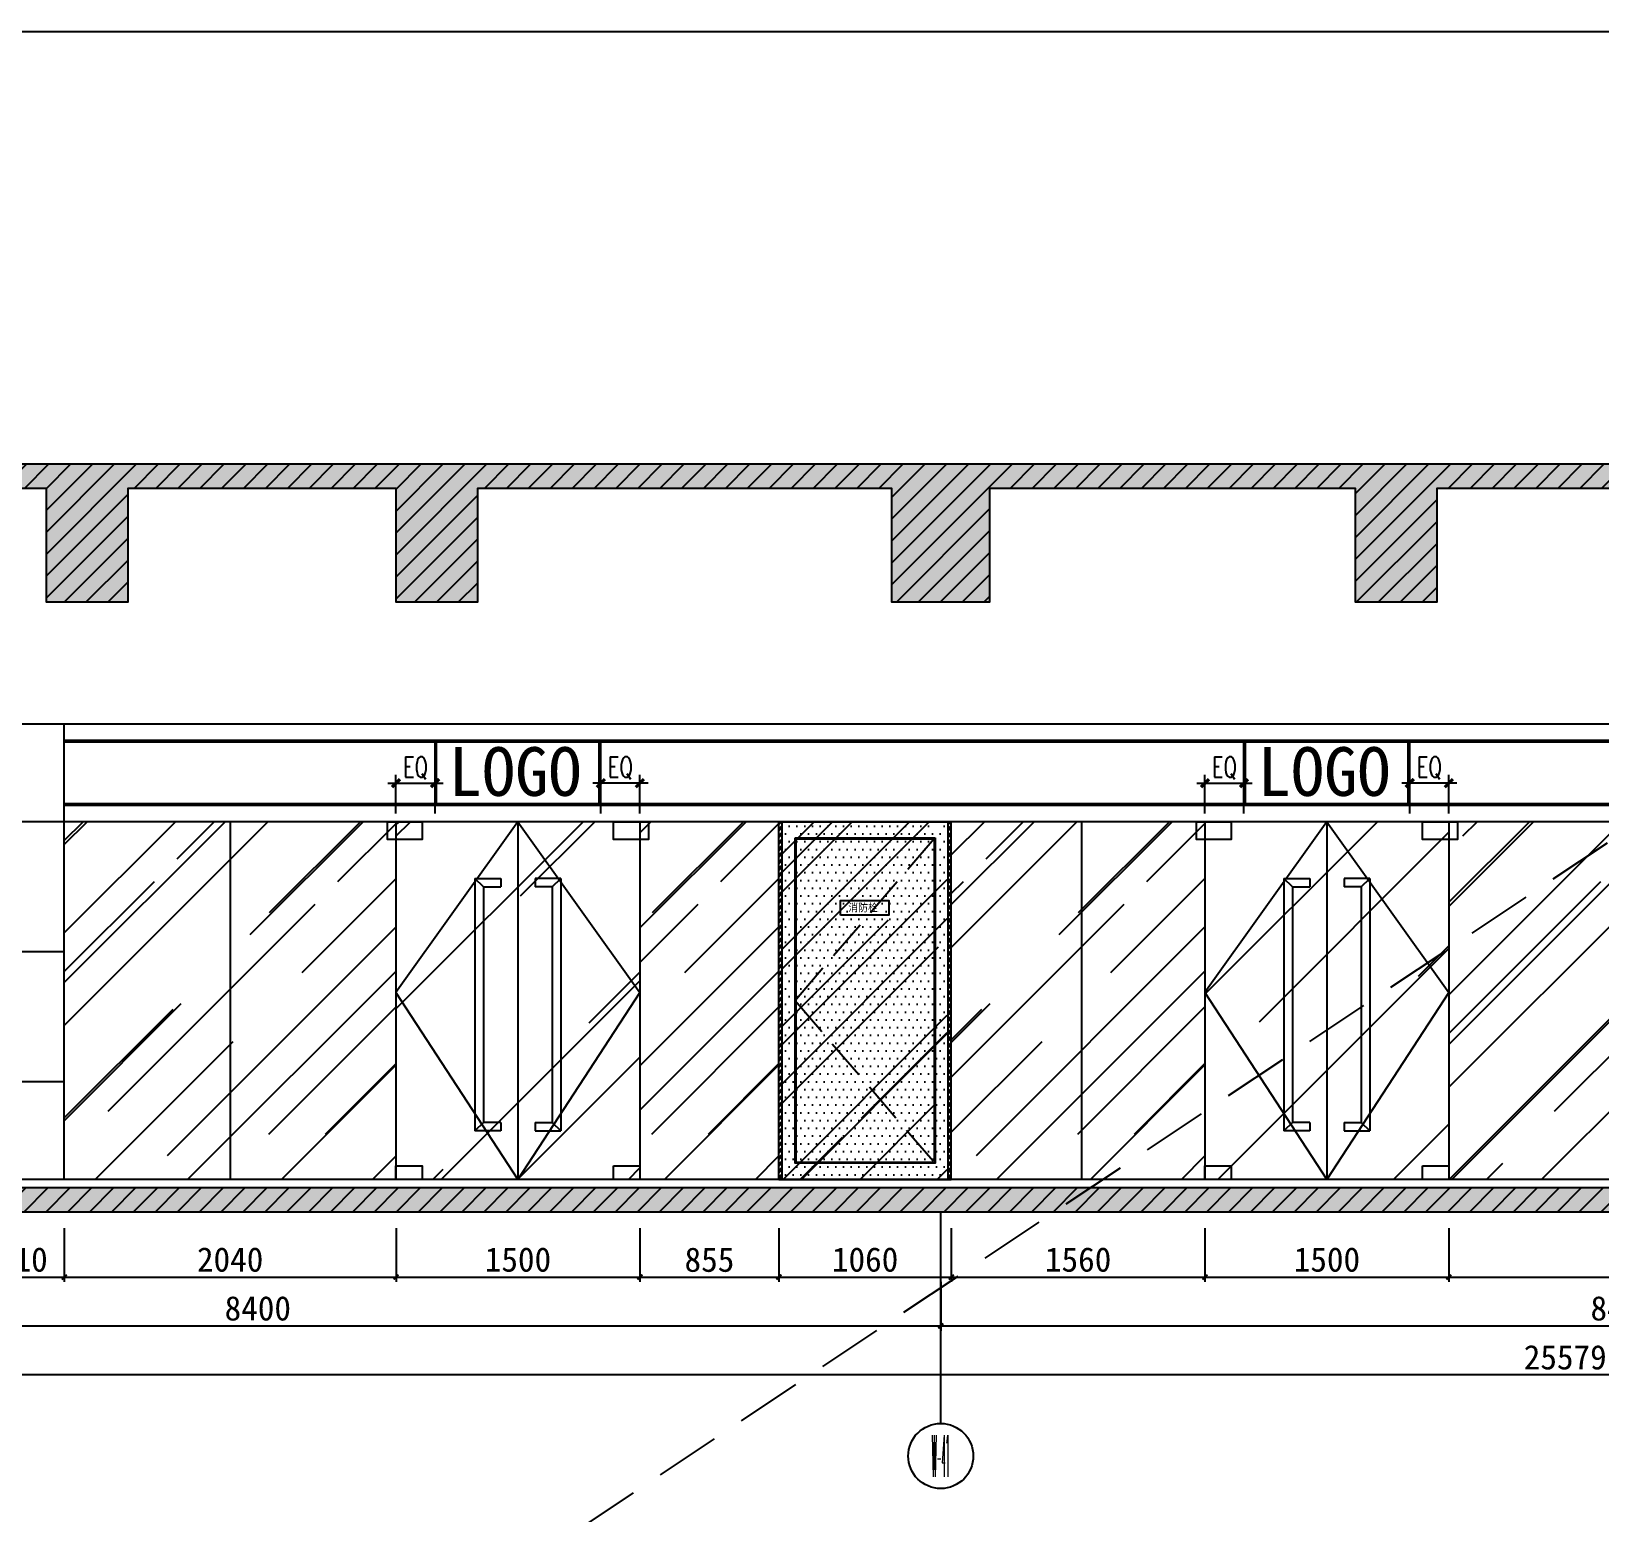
# Model space of a CAD drawing. Header units: millimetres. Extents: x 110215 to 630040, y -488650 to 141897.
# Drawn here: x 268078 to 277723, y 6243 to 15350 of the extents above; entities that cross this region are included whole.
import ezdxf
from ezdxf.enums import TextEntityAlignment as Align
from ezdxf.xclip import XClip

# ---------------------------------------------------------------- set-up
doc = ezdxf.new("R2010")
doc.units = ezdxf.units.MM
doc.header["$LTSCALE"] = 1000
doc.header["$XCLIPFRAME"] = 0
doc.linetypes.add('_DASH', pattern=[0.6, 0.4, -0.2])
doc.linetypes.add('DASH', pattern=[0.35, 0.25, -0.1])
doc.layers.get('Defpoints').update_dxf_attribs({"color": 2})
for name, color, linetype in [('0-118标注', 2, 'Continuous'), ('0-140c立面材料填充', 250, 'Continuous'), ('0-140d立面材料分隔', 146, 'Continuous'), ('0-140立面图剖切线', 4, 'Continuous'), ('1', 4, 'Continuous'), ('7', 7, 'Continuous'), ('D-地面', 8, 'Continuous'), ('E立-ELEV1', 6, 'Continuous')]:
    doc.layers.add(name, color=color, linetype=linetype)
doc.styles.add('_TCH_AXIS', font='COMPLEX', dxfattribs={"bigfont": 'GBCBIG'})
doc.styles.add('COMPLEX', font='COMPLEX')
doc.styles.add('LOGO', font='arial.ttf', dxfattribs={"width": 0.9})
doc.styles.add('TXT', font='txt.shx', dxfattribs={"width": 0.7})
doc.styles.add('繁黑体', font='simhei.ttf')
doc.styles.add('黑体', font='simhei.ttf')
doc.dimstyles.new('50', dxfattribs={"dimscale": 50, "dimtxt": 3, "dimasz": 0.6, "dimexe": 0.6, "dimexo": 0.6, "dimtad": 1, "dimdec": 0, "dimdsep": 46, "dimtxsty": '黑体', "dimblk1": 'ARCHTICK', "dimblk2": 'ARCHTICK', "dimsah": 1, "dimcen": 0, "dimdle": 1, "dimclrd": 251, "dimclre": 251, "dimclrt": 2, "dimadec": 0, "dimazin": 0, "dimtfac": 1, "dimtdec": 0, "dimtix": 1, "dimtmove": 2, "dimatfit": 3, "dimldrblk": 'DOT', "dimfxl": 0, "dimtolj": 1, "dimtzin": 0, "dimarcsym": 0})
doc.dimstyles.new('副本 1-50', dxfattribs={"dimscale": 50, "dimtxt": 2.5, "dimasz": 1, "dimexe": 1, "dimexo": 1, "dimgap": 0.6, "dimtad": 1, "dimdec": 0, "dimrnd": 5, "dimzin": 0, "dimdsep": 46, "dimtxsty": 'TXT', "dimblk": 'ARCHTICK', "dimcen": 4, "dimdle": 1, "dimclrd": 3, "dimclre": 3, "dimclrt": 3, "dimadec": 0, "dimazin": 0, "dimtfac": 1, "dimtdec": 0, "dimtix": 1, "dimtmove": 2, "dimatfit": 3, "dimldrblk": 'ARCHTICK', "dimfxl": 0, "dimtolj": 1, "dimtzin": 0, "dimarcsym": 0})

# ---------------------------------------------------------------- blocks, each defined once
blk = doc.blocks.new('_ArchTick')
at = {"color": 0, "linetype": 'ByBlock', "const_width": 0.4}
blk.add_lwpolyline([(-0.5, -0.5), (0.5, 0.5)], dxfattribs=at)
blk = doc.blocks.new('*D828')
at = {"color": 251, "lineweight": -2, "transparency": 16777216}
for p, q in [((269244.4, 7340.8), (269244.4, 7060.8)), ((351969.4, 7340.8), (351969.4, 7060.8)), ((269194.4, 7090.8), (352019.4, 7090.8))]:
    blk.add_line(p, q, dxfattribs=at)
at = {"layer": 'Defpoints', "color": 0, "transparency": 16777216}
for p in [(269244.4, 7390.8), (351969.4, 7390.8), (351969.4, 7090.8)]:
    blk.add_point(p, dxfattribs=at)
at = {"color": 251, "lineweight": -2, "transparency": 16777216, "xscale": 30, "yscale": 30, "zscale": 30, "rotation": 180}
blk.add_blockref('_ArchTick', (269244.4, 7090.8), dxfattribs=at)
at = {"color": 251, "lineweight": -2, "transparency": 16777216, "xscale": 30, "yscale": 30, "zscale": 30}
blk.add_blockref('_ArchTick', (351969.4, 7090.8), dxfattribs=at)
at = {"color": 2, "transparency": 16777216, "insert": (310606.9, 7197.1), "char_height": 150, "attachment_point": 5, "style": '黑体'}
blk.add_mtext('\\A1;82725', dxfattribs=at)
blk = doc.blocks.new('_DOT')
at = {"color": 0, "linetype": 'ByBlock'}
blk.add_line((-0.5, 0), (-1, 0), dxfattribs=at)
at = {"color": 0, "linetype": 'ByBlock', "const_width": 0.5}
blk.add_lwpolyline([(-0.25, 0, 1), (0.25, 0, 1)], format="xyb", close=True, dxfattribs=at)
blk = doc.blocks.new('*D130')
at = {"color": 3, "lineweight": -2, "transparency": 16777216}
for p, q in [((2433621.1, 314332.1), (2433281.1, 314332.1)), ((2433331.1, 314144.9), (2433331.1, 314382.1)), ((2433571.1, 314144.9), (2433571.1, 314382.1))]:
    blk.add_line(p, q, dxfattribs=at)
at = {"layer": 'Defpoints', "color": 0, "transparency": 16777216}
for p in [(2433331.1, 314332.1), (2433331.1, 314094.9), (2433571.1, 314094.9)]:
    blk.add_point(p, dxfattribs=at)
at = {"color": 3, "lineweight": -2, "transparency": 16777216, "xscale": 50, "yscale": 50, "zscale": 50, "rotation": 180}
blk.add_blockref('_ArchTick', (2433331.1, 314332.1), dxfattribs=at)
at = {"color": 3, "lineweight": -2, "transparency": 16777216, "xscale": 50, "yscale": 50, "zscale": 50}
blk.add_blockref('_ArchTick', (2433571.1, 314332.1), dxfattribs=at)
at = {"color": 3, "transparency": 16777216, "insert": (2433451.1, 314424.6), "char_height": 125, "attachment_point": 5, "style": 'TXT'}
blk.add_mtext('\\A1;EQ', dxfattribs=at)
blk = doc.blocks.new('*D131')
at = {"color": 3, "lineweight": -2, "transparency": 16777216}
for p, q in [((2432021.1, 314332.1), (2432361.1, 314332.1)), ((2432071.1, 314144.9), (2432071.1, 314382.1)), ((2432311.1, 314144.9), (2432311.1, 314382.1))]:
    blk.add_line(p, q, dxfattribs=at)
at = {"layer": 'Defpoints', "color": 0, "transparency": 16777216}
for p in [(2432311.1, 314332.1), (2432071.1, 314094.9), (2432311.1, 314094.9)]:
    blk.add_point(p, dxfattribs=at)
at = {"color": 3, "lineweight": -2, "transparency": 16777216, "xscale": 50, "yscale": 50, "zscale": 50, "rotation": 180}
blk.add_blockref('_ArchTick', (2432071.1, 314332.1), dxfattribs=at)
at = {"color": 3, "lineweight": -2, "transparency": 16777216, "xscale": 50, "yscale": 50, "zscale": 50}
blk.add_blockref('_ArchTick', (2432311.1, 314332.1), dxfattribs=at)
at = {"color": 3, "transparency": 16777216, "insert": (2432191.1, 314424.6), "char_height": 125, "attachment_point": 5, "style": 'TXT'}
blk.add_mtext('\\A1;EQ', dxfattribs=at)
blk = doc.blocks.new('sdxfsdfs')
h = blk.add_hatch()
h.set_pattern_fill('玻璃', color=8, scale=500, angle=45)
h.set_pattern_definition([(45, (306866.37, -2204.74), (424.26, 1131.37), [7500, -1000, 2500, -500]), (45, (307159.8, -1557.74), (-823.78, 116.67), [1500, -165, 3000, -375]), (45, (306742.63, -1727.44), (1601.597, 2075.36), [4000, -700, 2000, -500])])
h.paths.add_polyline_path([(307923.9, -1764.7), (307923.9, 435.3), (306908.9, 435.3), (306908.9, -1764.7)])
at = {"layer": 'D-地面'}
h = blk.add_hatch(dxfattribs=at)
h.set_pattern_fill('DOTS', color=8, scale=30, style=0)
h.set_pattern_definition([(0, (306886.37, -2204.74), (23.8125, 47.625), [0, -47.625])])
h.paths.add_polyline_path([(306966.4, -1764.7), (307866.4, -1764.7), (307846.4, 435.3), (306966.4, 435.3)], flags=17)
h.paths.add_polyline_path([(306971.4, -1764.7), (307861.4, -1764.7), (307861.4, 435.3), (306988.1, 435.3)], flags=16)
h.paths.add_polyline_path([(307923.9, -1764.7), (307923.9, 435.3), (306908.9, 435.3), (306908.9, -1764.7)])
at = {"layer": 'E立-ELEV1'}
h = blk.add_hatch(dxfattribs=at)
h.set_pattern_fill('ANSI32', color=8, scale=3, style=0)
h.set_pattern_definition([(45, (317741.945, 392.487), (-20.205576, 20.205576), []), (45, (317755.415, 392.487), (-20.205576, 20.205576), [])])
h.paths.add_polyline_path([(306888.9, -1764.7), (306908.9, -1764.7), (306908.9, 435.3), (306888.9, 435.3)])
h = blk.add_hatch(dxfattribs=at)
h.set_pattern_fill('ANSI32', color=8, scale=3, style=0)
h.set_pattern_definition([(45, (318781.945, 392.487), (-20.205576, 20.205576), []), (45, (318795.415, 392.487), (-20.205576, 20.205576), [])])
h.paths.add_polyline_path([(307928.9, -1764.7), (307948.9, -1764.7), (307948.9, 435.3), (307928.9, 435.3)])
at = {"color": 1}
for p, q in [((306888.9, -1764.7), (306888.9, 435.3)), ((306888.9, -1764.7), (306888.9, 435.3)), ((306888.9, 435.3), (307948.9, 435.3)), ((306908.9, -1764.7), (306908.9, 435.3)), ((307928.9, -1764.7), (307928.9, 435.3)), ((307948.9, -1764.7), (307948.9, 435.3)), ((306888.9, -1764.7), (307948.9, -1764.7))]:
    blk.add_line(p, q, dxfattribs=at)
at = {"color": 8, "linetype": 'DASH'}
blk.add_lwpolyline([(307843.9, 330.3), (306988.9, -664.7), (307848.9, -1664.7)], dxfattribs=at)
at = {"layer": '7', "color": 3}
blk.add_lwpolyline([(307267.3, -139.7), (307267.3, -49.8), (307565.4, -49.8), (307565.4, -139.7)], close=True, dxfattribs=at)
at = {"layer": 'E立-ELEV1', "color": 8}
blk.add_line((306988.9, 335.3), (307848.9, 335.3), dxfattribs=at)
at = {"layer": 'E立-ELEV1', "color": 4}
blk.add_lwpolyline([(307848.9, 335.3), (307848.9, -1664.7), (306988.9, -1664.7), (306988.9, 335.3)], dxfattribs=at)
at = {"layer": 'E立-ELEV1', "color": 3}
blk.add_lwpolyline([(307843.9, 330.3), (307843.9, -1659.7), (306993.9, -1659.7), (306993.9, 330.3), (307843.9, 330.3)], close=True, dxfattribs=at)
at = {"layer": '1', "color": 3, "style": 'LOGO', "width": 0.9}
blk.add_text('消防栓', height=48, dxfattribs=at).set_placement((307497, -116.6, 274.3), align=Align.RIGHT)
blk = doc.blocks.new('*D833')
at = {"color": 251, "lineweight": -2, "transparency": 16777216}
for p, q in [((267770.9, 8481.2), (267770.9, 8151.2)), ((268280.9, 8481.2), (268280.9, 8151.2)), ((267720.9, 8181.2), (268330.9, 8181.2))]:
    blk.add_line(p, q, dxfattribs=at)
at = {"layer": 'Defpoints', "color": 0, "transparency": 16777216}
for p in [(267770.9, 8581.2), (268280.9, 8581.2), (268280.9, 8181.2)]:
    blk.add_point(p, dxfattribs=at)
at = {"color": 251, "lineweight": -2, "transparency": 16777216, "xscale": 30, "yscale": 30, "zscale": 30, "rotation": 180}
blk.add_blockref('_ArchTick', (267770.9, 8181.2), dxfattribs=at)
at = {"color": 251, "lineweight": -2, "transparency": 16777216, "xscale": 30, "yscale": 30, "zscale": 30}
blk.add_blockref('_ArchTick', (268280.9, 8181.2), dxfattribs=at)
at = {"color": 2, "transparency": 16777216, "insert": (268025.9, 8288.3), "char_height": 150, "attachment_point": 5, "style": '黑体'}
blk.add_mtext('\\A1;510', dxfattribs=at)
blk = doc.blocks.new('*D834')
at = {"color": 251, "lineweight": -2, "transparency": 16777216}
for p, q in [((268280.9, 8481.2), (268280.9, 8151.2)), ((270320.9, 8481.2), (270320.9, 8151.2)), ((268230.9, 8181.2), (270370.9, 8181.2))]:
    blk.add_line(p, q, dxfattribs=at)
at = {"layer": 'Defpoints', "color": 0, "transparency": 16777216}
for p in [(268280.9, 8581.2), (270320.9, 8581.2), (270320.9, 8181.2)]:
    blk.add_point(p, dxfattribs=at)
at = {"color": 251, "lineweight": -2, "transparency": 16777216, "xscale": 30, "yscale": 30, "zscale": 30, "rotation": 180}
blk.add_blockref('_ArchTick', (268280.9, 8181.2), dxfattribs=at)
at = {"color": 251, "lineweight": -2, "transparency": 16777216, "xscale": 30, "yscale": 30, "zscale": 30}
blk.add_blockref('_ArchTick', (270320.9, 8181.2), dxfattribs=at)
at = {"color": 2, "transparency": 16777216, "insert": (269300.9, 8288.3), "char_height": 150, "attachment_point": 5, "style": '黑体'}
blk.add_mtext('\\A1;2040', dxfattribs=at)
blk = doc.blocks.new('*D835')
at = {"color": 251, "lineweight": -2, "transparency": 16777216}
for p, q in [((270320.9, 8481.2), (270320.9, 8151.2)), ((271820.9, 8481.2), (271820.9, 8151.2)), ((270270.9, 8181.2), (271870.9, 8181.2))]:
    blk.add_line(p, q, dxfattribs=at)
at = {"layer": 'Defpoints', "color": 0, "transparency": 16777216}
for p in [(270320.9, 8581.2), (271820.9, 8581.2), (271820.9, 8181.2)]:
    blk.add_point(p, dxfattribs=at)
at = {"color": 251, "lineweight": -2, "transparency": 16777216, "xscale": 30, "yscale": 30, "zscale": 30, "rotation": 180}
blk.add_blockref('_ArchTick', (270320.9, 8181.2), dxfattribs=at)
at = {"color": 251, "lineweight": -2, "transparency": 16777216, "xscale": 30, "yscale": 30, "zscale": 30}
blk.add_blockref('_ArchTick', (271820.9, 8181.2), dxfattribs=at)
at = {"color": 2, "transparency": 16777216, "insert": (271070.9, 8288.3), "char_height": 150, "attachment_point": 5, "style": '黑体'}
blk.add_mtext('\\A1;1500', dxfattribs=at)
blk = doc.blocks.new('*D836')
at = {"color": 251, "lineweight": -2, "transparency": 16777216}
for p, q in [((271820.9, 8481.2), (271820.9, 8151.2)), ((272675.9, 8481.2), (272675.9, 8151.2)), ((271770.9, 8181.2), (272725.9, 8181.2))]:
    blk.add_line(p, q, dxfattribs=at)
at = {"layer": 'Defpoints', "color": 0, "transparency": 16777216}
for p in [(271820.9, 8581.2), (272675.9, 8581.2), (272675.9, 8181.2)]:
    blk.add_point(p, dxfattribs=at)
at = {"color": 251, "lineweight": -2, "transparency": 16777216, "xscale": 30, "yscale": 30, "zscale": 30, "rotation": 180}
blk.add_blockref('_ArchTick', (271820.9, 8181.2), dxfattribs=at)
at = {"color": 251, "lineweight": -2, "transparency": 16777216, "xscale": 30, "yscale": 30, "zscale": 30}
blk.add_blockref('_ArchTick', (272675.9, 8181.2), dxfattribs=at)
at = {"color": 2, "transparency": 16777216, "insert": (272248.4, 8287.5), "char_height": 150, "attachment_point": 5, "style": '黑体'}
blk.add_mtext('\\A1;855', dxfattribs=at)
blk = doc.blocks.new('*D837')
at = {"color": 251, "lineweight": -2, "transparency": 16777216}
for p, q in [((272675.9, 8481.2), (272675.9, 8151.2)), ((273735.9, 8481.2), (273735.9, 8151.2)), ((272625.9, 8181.2), (273785.9, 8181.2))]:
    blk.add_line(p, q, dxfattribs=at)
at = {"layer": 'Defpoints', "color": 0, "transparency": 16777216}
for p in [(272675.9, 8581.2), (273735.9, 8581.2), (273735.9, 8181.2)]:
    blk.add_point(p, dxfattribs=at)
at = {"color": 251, "lineweight": -2, "transparency": 16777216, "xscale": 30, "yscale": 30, "zscale": 30, "rotation": 180}
blk.add_blockref('_ArchTick', (272675.9, 8181.2), dxfattribs=at)
at = {"color": 251, "lineweight": -2, "transparency": 16777216, "xscale": 30, "yscale": 30, "zscale": 30}
blk.add_blockref('_ArchTick', (273735.9, 8181.2), dxfattribs=at)
at = {"color": 2, "transparency": 16777216, "insert": (273205.9, 8288.3), "char_height": 150, "attachment_point": 5, "style": '黑体'}
blk.add_mtext('\\A1;1060', dxfattribs=at)
blk = doc.blocks.new('*D838')
at = {"color": 251, "lineweight": -2, "transparency": 16777216}
for p, q in [((273735.9, 8481.2), (273735.9, 8151.2)), ((275295.9, 8481.2), (275295.9, 8151.2)), ((273685.9, 8181.2), (275345.9, 8181.2))]:
    blk.add_line(p, q, dxfattribs=at)
at = {"layer": 'Defpoints', "color": 0, "transparency": 16777216}
for p in [(273735.9, 8581.2), (275295.9, 8581.2), (275295.9, 8181.2)]:
    blk.add_point(p, dxfattribs=at)
at = {"color": 251, "lineweight": -2, "transparency": 16777216, "xscale": 30, "yscale": 30, "zscale": 30, "rotation": 180}
blk.add_blockref('_ArchTick', (273735.9, 8181.2), dxfattribs=at)
at = {"color": 251, "lineweight": -2, "transparency": 16777216, "xscale": 30, "yscale": 30, "zscale": 30}
blk.add_blockref('_ArchTick', (275295.9, 8181.2), dxfattribs=at)
at = {"color": 2, "transparency": 16777216, "insert": (274515.9, 8288.3), "char_height": 150, "attachment_point": 5, "style": '黑体'}
blk.add_mtext('\\A1;1560', dxfattribs=at)
blk = doc.blocks.new('*D839')
at = {"color": 251, "lineweight": -2, "transparency": 16777216}
for p, q in [((275295.9, 8481.2), (275295.9, 8151.2)), ((276795.9, 8481.2), (276795.9, 8151.2)), ((275245.9, 8181.2), (276845.9, 8181.2))]:
    blk.add_line(p, q, dxfattribs=at)
at = {"layer": 'Defpoints', "color": 0, "transparency": 16777216}
for p in [(275295.9, 8581.2), (276795.9, 8581.2), (276795.9, 8181.2)]:
    blk.add_point(p, dxfattribs=at)
at = {"color": 251, "lineweight": -2, "transparency": 16777216, "xscale": 30, "yscale": 30, "zscale": 30, "rotation": 180}
blk.add_blockref('_ArchTick', (275295.9, 8181.2), dxfattribs=at)
at = {"color": 251, "lineweight": -2, "transparency": 16777216, "xscale": 30, "yscale": 30, "zscale": 30}
blk.add_blockref('_ArchTick', (276795.9, 8181.2), dxfattribs=at)
at = {"color": 2, "transparency": 16777216, "insert": (276045.9, 8288.3), "char_height": 150, "attachment_point": 5, "style": '黑体'}
blk.add_mtext('\\A1;1500', dxfattribs=at)
blk = doc.blocks.new('*D840')
at = {"color": 251, "lineweight": -2, "transparency": 16777216}
for p, q in [((276795.9, 8481.2), (276795.9, 8151.2)), ((279215.9, 8481.2), (279215.9, 8151.2)), ((276745.9, 8181.2), (279265.9, 8181.2))]:
    blk.add_line(p, q, dxfattribs=at)
at = {"layer": 'Defpoints', "color": 0, "transparency": 16777216}
for p in [(276795.9, 8581.2), (279215.9, 8581.2), (279215.9, 8181.2)]:
    blk.add_point(p, dxfattribs=at)
at = {"color": 251, "lineweight": -2, "transparency": 16777216, "xscale": 30, "yscale": 30, "zscale": 30, "rotation": 180}
blk.add_blockref('_ArchTick', (276795.9, 8181.2), dxfattribs=at)
at = {"color": 251, "lineweight": -2, "transparency": 16777216, "xscale": 30, "yscale": 30, "zscale": 30}
blk.add_blockref('_ArchTick', (279215.9, 8181.2), dxfattribs=at)
at = {"color": 2, "transparency": 16777216, "insert": (278005.9, 8288.3), "char_height": 150, "attachment_point": 5, "style": '黑体'}
blk.add_mtext('\\A1;2420', dxfattribs=at)
blk = doc.blocks.new('*D851')
at = {"color": 251, "lineweight": -2, "transparency": 16777216}
for p, q in [((265270.9, 8151.2), (265270.9, 7851.2)), ((273670.9, 8151.2), (273670.9, 7851.2)), ((265220.9, 7881.2), (273720.9, 7881.2))]:
    blk.add_line(p, q, dxfattribs=at)
at = {"layer": 'Defpoints', "color": 0, "transparency": 16777216}
for p in [(265270.9, 8181.2), (273670.9, 8181.2), (273670.9, 7881.2)]:
    blk.add_point(p, dxfattribs=at)
at = {"color": 251, "lineweight": -2, "transparency": 16777216, "xscale": 30, "yscale": 30, "zscale": 30, "rotation": 180}
blk.add_blockref('_ArchTick', (265270.9, 7881.2), dxfattribs=at)
at = {"color": 251, "lineweight": -2, "transparency": 16777216, "xscale": 30, "yscale": 30, "zscale": 30}
blk.add_blockref('_ArchTick', (273670.9, 7881.2), dxfattribs=at)
at = {"color": 2, "transparency": 16777216, "insert": (269470.9, 7988.3), "char_height": 150, "attachment_point": 5, "style": '黑体'}
blk.add_mtext('\\A1;8400', dxfattribs=at)
blk = doc.blocks.new('*D852')
at = {"color": 251, "lineweight": -2, "transparency": 16777216}
for p, q in [((273670.9, 8151.2), (273670.9, 7851.2)), ((282070.9, 8151.2), (282070.9, 7851.2)), ((273620.9, 7881.2), (282120.9, 7881.2))]:
    blk.add_line(p, q, dxfattribs=at)
at = {"layer": 'Defpoints', "color": 0, "transparency": 16777216}
for p in [(273670.9, 8181.2), (282070.9, 8181.2), (282070.9, 7881.2)]:
    blk.add_point(p, dxfattribs=at)
at = {"color": 251, "lineweight": -2, "transparency": 16777216, "xscale": 30, "yscale": 30, "zscale": 30, "rotation": 180}
blk.add_blockref('_ArchTick', (273670.9, 7881.2), dxfattribs=at)
at = {"color": 251, "lineweight": -2, "transparency": 16777216, "xscale": 30, "yscale": 30, "zscale": 30}
blk.add_blockref('_ArchTick', (282070.9, 7881.2), dxfattribs=at)
at = {"color": 2, "transparency": 16777216, "insert": (277870.9, 7988.3), "char_height": 150, "attachment_point": 5, "style": '黑体'}
blk.add_mtext('\\A1;8400', dxfattribs=at)
blk = doc.blocks.new('*D855')
at = {"color": 251, "lineweight": -2, "transparency": 16777216}
for p, q in [((264721.8, 7836.2), (264721.8, 7551.2)), ((290300.9, 7851.2), (290300.9, 7551.2)), ((290350.9, 7581.2), (264671.8, 7581.2))]:
    blk.add_line(p, q, dxfattribs=at)
at = {"layer": 'Defpoints', "color": 0, "transparency": 16777216}
for p in [(264721.8, 7866.2), (290300.9, 7881.2), (264721.8, 7581.2)]:
    blk.add_point(p, dxfattribs=at)
at = {"color": 251, "lineweight": -2, "transparency": 16777216, "xscale": 30, "yscale": 30, "zscale": 30, "rotation": 180}
blk.add_blockref('_ArchTick', (264721.8, 7581.2), dxfattribs=at)
at = {"color": 251, "lineweight": -2, "transparency": 16777216, "xscale": 30, "yscale": 30, "zscale": 30}
blk.add_blockref('_ArchTick', (290300.9, 7581.2), dxfattribs=at)
at = {"color": 2, "transparency": 16777216, "insert": (277511.4, 7687.5), "char_height": 150, "attachment_point": 5, "style": '黑体'}
blk.add_mtext('\\A1;25579', dxfattribs=at)
blk = doc.blocks.new('_AXISO')
blk.add_circle((0, 0), 0.5)
at = {"style": 'COMPLEX', "width": 1.041667}
blk.add_attdef('A', text='', height=0.56, dxfattribs=at).set_placement((-0.25, -0.28), (0.25, -0.28), align=Align.FIT)
blk = doc.blocks.new('dvdfsdfs')
h = blk.add_hatch()
h.set_pattern_fill('ANSI31', color=250, scale=30)
h.paths.add_polyline_path([(269244.4, 8240.8), (351969.4, 8240.8), (351969.4, 8090.8), (269244.4, 8090.8)])
h.paths.add_polyline_path([(351969.4, 12690.4), (351969.4, 11840.4), (351369.4, 11840.4), (351369.4, 12540.4), (348969.4, 12540.4), (348969.4, 11840.4), (348469.4, 11840.4), (348469.4, 12540.4), (345044.4, 12540.4), (345044.4, 11840.4), (344444.4, 11840.4), (344444.4, 12540.4), (342914.4, 12540.4), (342914.4, 11840.4), (342314.4, 11840.4), (342314.4, 12540.4), (339414.4, 12540.4), (339414.4, 11840.4), (338914.4, 11840.4), (338914.4, 12540.4), (337814.4, 12540.4), (337814.4, 11840.4), (337214.4, 11840.4), (337214.4, 12540.4), (334680, 12540.4), (334680, 11840.4), (334080, 11840.4), (334080, 12540.4), (331929.9, 12540.4), (331929.9, 11840.4), (331429.9, 11840.4), (331429.9, 12540.4), (329129.9, 12540.4), (329129.9, 11840.4), (328629.9, 11840.4), (328629.9, 12540.4), (326379.9, 12540.4), (326379.9, 11840.4), (325779.9, 11840.4), (325779.9, 12540.4), (323329.9, 12540.4), (323329.9, 11840.4), (322829.9, 11840.4), (322829.9, 12540.4), (320329.9, 12540.4), (320329.9, 11840.4), (319829.9, 11840.4), (319829.9, 12540.4), (317681.3, 12540.4), (317681.3, 11840.4), (317081.3, 11840.4), (317081.3, 12540.4), (315231.3, 12540.4), (315231.3, 11840.4), (314695.9, 11840.4), (314695.9, 12540.4), (313897.8, 12540.4), (313897.8, 11840.4), (313318.8, 11840.4), (313318.8, 12540.4), (311318, 12540.4), (311318, 11840.4), (310691.4, 11840.4), (310691.4, 12540.4), (308229.9, 12540.4), (308229.9, 11840.4), (307729.9, 11840.4), (307729.9, 12540.4), (305779.9, 12540.4), (305779.9, 11840.4), (305179.9, 11840.4), (305179.9, 12540.4), (303430.8, 12540.4), (303430.8, 11840.4), (302930.8, 11840.4), (302930.8, 12540.4), (301180.2, 12540.4), (301180.2, 11840.4), (300580.2, 11840.4), (300580.2, 12540.4), (298430.1, 12540.4), (298430.1, 11840.4), (297830.1, 11840.4), (297830.1, 12540.4), (295530.1, 12540.4), (295530.1, 11840.4), (294930.1, 11840.4), (294930.1, 12540.4), (292779.9, 12540.4), (292779.9, 11840.4), (292179.9, 11840.4), (292179.9, 12540.4), (289928.9, 12540.4), (289928.9, 11840.4), (289428.9, 11840.4), (289428.9, 12540.4), (287128.9, 12540.4), (287128.9, 11840.4), (286628.9, 11840.4), (286628.9, 12540.4), (284355.7, 12540.4), (284355.7, 11840.4), (283756.6, 11840.4), (283756.6, 12540.4), (281529.9, 12540.4), (281529.9, 11840.4), (281029.9, 11840.4), (281029.9, 12540.4), (278729.9, 12540.4), (278729.9, 11840.4), (278229.9, 11840.4), (278229.9, 12540.4), (269843.9, 12540.4), (269843.9, 11840.4), (269244.4, 11840.4), (269244.4, 12690.4)])
at = {"layer": '0-140c立面材料填充'}
h = blk.add_hatch(dxfattribs=at)
h.set_pattern_fill('AR-CONC', color=256)
h.paths.add_polyline_path([(351969.4, 12690.4), (351969.4, 11840.4), (351369.4, 11840.4), (351369.4, 12540.4), (348969.4, 12540.4), (348969.4, 11840.4), (348469.4, 11840.4), (348469.4, 12540.4), (345044.4, 12540.4), (345044.4, 11840.4), (344444.4, 11840.4), (344444.4, 12540.4), (342914.4, 12540.4), (342914.4, 11840.4), (342314.4, 11840.4), (342314.4, 12540.4), (339414.4, 12540.4), (339414.4, 11840.4), (338914.4, 11840.4), (338914.4, 12540.4), (337814.4, 12540.4), (337814.4, 11840.4), (337214.4, 11840.4), (337214.4, 12540.4), (334680, 12540.4), (334680, 11840.4), (334080, 11840.4), (334080, 12540.4), (331929.9, 12540.4), (331929.9, 11840.4), (331429.9, 11840.4), (331429.9, 12540.4), (329129.9, 12540.4), (329129.9, 11840.4), (328629.9, 11840.4), (328629.9, 12540.4), (326379.9, 12540.4), (326379.9, 11840.4), (325779.9, 11840.4), (325779.9, 12540.4), (323329.9, 12540.4), (323329.9, 11840.4), (322829.9, 11840.4), (322829.9, 12540.4), (320329.9, 12540.4), (320329.9, 11840.4), (319829.9, 11840.4), (319829.9, 12540.4), (317681.3, 12540.4), (317681.3, 11840.4), (317081.3, 11840.4), (317081.3, 12540.4), (315231.3, 12540.4), (315231.3, 11840.4), (314695.9, 11840.4), (314695.9, 12540.4), (313897.8, 12540.4), (313897.8, 11840.4), (313318.8, 11840.4), (313318.8, 12540.4), (311318, 12540.4), (311318, 11840.4), (310691.4, 11840.4), (310691.4, 12540.4), (308229.9, 12540.4), (308229.9, 11840.4), (307729.9, 11840.4), (307729.9, 12540.4), (305779.9, 12540.4), (305779.9, 11840.4), (305179.9, 11840.4), (305179.9, 12540.4), (303430.8, 12540.4), (303430.8, 11840.4), (302930.8, 11840.4), (302930.8, 12540.4), (301180.2, 12540.4), (301180.2, 11840.4), (300580.2, 11840.4), (300580.2, 12540.4), (298430.1, 12540.4), (298430.1, 11840.4), (297830.1, 11840.4), (297830.1, 12540.4), (295530.1, 12540.4), (295530.1, 11840.4), (294930.1, 11840.4), (294930.1, 12540.4), (292779.9, 12540.4), (292779.9, 11840.4), (292179.9, 11840.4), (292179.9, 12540.4), (289928.9, 12540.4), (289928.9, 11840.4), (289428.9, 11840.4), (289428.9, 12540.4), (287128.9, 12540.4), (287128.9, 11840.4), (286628.9, 11840.4), (286628.9, 12540.4), (284355.7, 12540.4), (284355.7, 11840.4), (283756.6, 11840.4), (283756.6, 12540.4), (281529.9, 12540.4), (281529.9, 11840.4), (281029.9, 11840.4), (281029.9, 12540.4), (278729.9, 12540.4), (278729.9, 11840.4), (278229.9, 11840.4), (278229.9, 12540.4), (269843.9, 12540.4), (269843.9, 11840.4), (269244.4, 11840.4), (269244.4, 12690.4)])
h = blk.add_hatch(dxfattribs=at)
h.set_pattern_fill('AR-CONC', color=256)
h.paths.add_polyline_path([(269244.4, 8240.8), (351969.4, 8240.8), (351969.4, 8090.8), (269244.4, 8090.8)])
for points in [[(351369.4, 12540.4), (348969.4, 12540.4), (348969.4, 11840.4), (348469.4, 11840.4), (348469.4, 12540.4), (345044.4, 12540.4), (345044.4, 11840.4), (344444.4, 11840.4), (344444.4, 12540.4), (342914.4, 12540.4), (342914.4, 11840.4), (342314.4, 11840.4), (342314.4, 12540.4), (339414.4, 12540.4), (339414.4, 11840.4), (338914.4, 11840.4), (338914.4, 12540.4), (337814.4, 12540.4), (337814.4, 11840.4), (337214.4, 11840.4), (337214.4, 12540.4), (334680, 12540.4), (334680, 11840.4), (334080, 11840.4), (334080, 12540.4), (331929.9, 12540.4), (331929.9, 11840.4), (331429.9, 11840.4), (331429.9, 12540.4), (329129.9, 12540.4), (329129.9, 11840.4), (328629.9, 11840.4), (328629.9, 12540.4), (326379.9, 12540.4), (326379.9, 11840.4), (325779.9, 11840.4)], [(269244.4, 12690.4), (351969.4, 12690.4)]]:
    blk.add_lwpolyline(points)
blk.add_lwpolyline([(269244.4, 8240.8), (351969.4, 8240.8), (351969.4, 8090.8), (269244.4, 8090.8)], close=True)
at = {"layer": '0-140立面图剖切线'}
for p, q in [((352069.4, 11090.8), (269244.4, 11090.8)), ((351969.4, 8290.8), (269244.4, 8290.8))]:
    blk.add_line(p, q, dxfattribs=at)
dim = blk.add_linear_dim(base=(351969.4, 7090.8), p1=(269244.4, 7390.8), p2=(351969.4, 7390.8), dimstyle='50', override={"dimfxl": 5, "dimarcsym": 1})
dim.commit()
dim.dimension.update_dxf_attribs({"geometry": '*D828', "text_midpoint": (310606.9, 7197.1)})
blk = doc.blocks.new('kjlkj')
at = {"layer": '0-140c立面材料填充'}
h = blk.add_hatch(dxfattribs=at)
h.set_pattern_fill('AR-RROOF', color=256, scale=50, angle=45, style=0)
h.set_pattern_definition([(45, (2419215.6, 311894.9), (1077.63, 2873.68), [19050, -2540, 6350, -1270]), (45, (2419961, 313538.3), (-2092.4, 296.35), [3810, -419.1, 7620, -952.5]), (45, (2418901.25, 313107.2), (4068.056, 5271.41), [10160, -1778, 5080, -1270])])
h.paths.add_polyline_path([(2433571.1, 314094.9), (2432071.1, 314094.9), (2432071.1, 311894.9), (2433571.1, 311894.9)])
at = {"color": 8}
for p, q in [((2432311.1, 314194.9), (2432311.1, 314594.9)), ((2432321.1, 314194.9), (2432321.1, 314594.9)), ((2433321.1, 314194.9), (2433321.1, 314594.9)), ((2433331.1, 314194.9), (2433331.1, 314594.9))]:
    blk.add_line(p, q, dxfattribs=at)
for points in [[(2432821.1, 314094.9), (2432071.1, 313044.9), (2432821.1, 311894.9)], [(2432821.1, 314094.9), (2433571.1, 313044.9), (2432821.1, 311894.9)]]:
    blk.add_lwpolyline(points, dxfattribs=at)
at = {"layer": '0-140d立面材料分隔'}
for p, q in [((2432071.1, 314094.9), (2432071.1, 311894.9)), ((2432821.1, 314094.9), (2432821.1, 311894.9)), ((2433571.1, 314094.9), (2433571.1, 311894.9))]:
    blk.add_line(p, q, dxfattribs=at)
at = {"layer": '0-140d立面材料分隔', "color": 1}
for p, q in [((2432609.7, 313694.9, -219.5), (2432556.9, 313744.9, -219.5)), ((2432556.9, 313744.9, -219.5), (2432556.9, 312194.9)), ((2432556.9, 313744.9, -219.5), (2432715.4, 313744.9, -219.5)), ((2432715.4, 313744.9, -219.5), (2432715.4, 313694.9, -219.5)), ((2432926.8, 313744.9, -219.5), (2432926.8, 313694.9, -219.5)), ((2433085.4, 313744.9, -219.5), (2432926.8, 313744.9, -219.5)), ((2433032.5, 313694.9, -219.5), (2433085.4, 313744.9, -219.5)), ((2433085.4, 313744.9, -219.5), (2433085.4, 312194.9)), ((2432609.7, 313694.9, -219.5), (2432609.7, 312244.9)), ((2432609.7, 313694.9, -219.5), (2432715.4, 313694.9, -219.5)), ((2433032.5, 313694.9, -219.5), (2432926.8, 313694.9, -219.5)), ((2433032.5, 313694.9, -219.5), (2433032.5, 312244.9)), ((2432609.7, 312244.9), (2432556.9, 312194.9)), ((2432715.4, 312194.9), (2432556.9, 312194.9)), ((2432715.4, 312244.9), (2432609.7, 312244.9)), ((2432715.4, 312244.9), (2432715.4, 312194.9)), ((2432926.8, 312244.9), (2433032.5, 312244.9)), ((2432926.8, 312244.9), (2432926.8, 312194.9)), ((2432926.8, 312194.9), (2433085.4, 312194.9)), ((2433032.5, 312244.9), (2433085.4, 312194.9))]:
    blk.add_line(p, q, dxfattribs=at)
for points in [[(2432018.3, 314094.9), (2432233.1, 314094.9), (2432233.1, 313984.9), (2432018.3, 313984.9)], [(2433409.2, 314094.9), (2433624, 314094.9), (2433624, 313984.9), (2433409.2, 313984.9)], [(2432071.1, 311978.2), (2432233.1, 311978.2), (2432233.1, 311894.9), (2432071.1, 311894.9)], [(2433409.2, 311978.2), (2433571.1, 311978.2), (2433571.1, 311894.9), (2433409.2, 311894.9)]]:
    blk.add_lwpolyline(points, close=True, dxfattribs=at)
at = {"color": 1, "style": '繁黑体'}
blk.add_text('LOGO', height=300, dxfattribs=at).set_placement((2432396, 314253.3, -219.5))
at = {"color": 8}
dim = blk.add_linear_dim(base=(2432311.1, 314332.1), p1=(2432071.1, 314094.9), p2=(2432311.1, 314094.9), text='EQ', dimstyle='副本 1-50', dxfattribs=at)
dim.commit()
dim.dimension.update_dxf_attribs({"geometry": '*D131', "text_midpoint": (2432191.1, 314424.6)})
dim = blk.add_linear_dim(base=(2433331.1, 314332.1), p1=(2433571.1, 314094.9), p2=(2433331.1, 314094.9), angle=180, text='EQ', dimstyle='副本 1-50', dxfattribs=at)
dim.commit()
dim.dimension.update_dxf_attribs({"geometry": '*D130', "text_midpoint": (2433451.1, 314424.6)})
blk = doc.blocks.new('sdfsdfsfgf')
h = blk.add_hatch()
h.set_pattern_fill('ANSI31', color=250, scale=30)
h.set_pattern_definition([(45, (-34213, 10545.97), (-67.35192, 67.35192), [])])
h.paths.add_polyline_path([(264736.8, 13180.8), (290306.8, 13180.8), (290306.8, 12330.8), (289700.7, 12330.8), (289700.7, 13030.8), (287921, 13030.8), (287921, 12330.8), (287421, 12330.8), (287421, 13030.8), (285121, 13030.8), (285121, 12330.8), (284621, 12330.8), (284621, 13030.8), (282388.8, 13030.8), (282388.8, 12330.8), (281788.2, 12330.8), (281788.2, 13030.8), (281408.2, 13030.8), (281408.2, 12330.8), (281009.2, 12330.8), (281009.2, 13030.8), (279521, 13030.8), (279521, 12330.8), (279021, 12330.8), (279021, 13030.8), (276721, 13030.8), (276721, 12330.8), (276221, 12330.8), (276221, 13030.8), (273971.1, 13030.8), (273971.1, 12330.8), (273371.1, 12330.8), (273371.1, 13030.8), (270821.1, 13030.8), (270821.1, 12330.8), (270321.1, 12330.8), (270321.1, 13030.8), (268671.1, 13030.8), (268671.1, 12330.8), (268171.1, 12330.8), (268171.1, 13030.8), (265770.8, 13030.8), (265770.8, 12330.8), (265170.8, 12330.8), (265170.8, 13030.8), (264736.8, 13030.8)])
h.paths.add_polyline_path([(264736.8, 8731.2), (290300.9, 8731.2), (290300.9, 8581.2), (264736.8, 8581.2)])
at = {"layer": '0-140c立面材料填充'}
h = blk.add_hatch(dxfattribs=at)
h.set_pattern_fill('AR-CONC', color=256)
h.set_pattern_definition([(50, (-34213, 10545.97), (182.18467, -15.939086), [19.05, -209.55]), (355, (-34213, 10545.97), (-35.24342, 191.05685), [15.24, -167.64058]), (100.451445, (-34197.82, 10544.64), (146.94125, 175.11775), [16.19001, -178.09024]), (46.1842, (-34213, 10596.77), (271.07904, -42.04233), [28.575, -314.325]), (96.63556, (-34190.4, 10593.26), (237.40413, 247.42612), [24.28502, -267.1356]), (351.18415, (-34213, 10596.77), (237.40413, 247.42612), [22.85997, -251.45973]), (21, (-34187.6, 10584.07), (151.61439, -102.2652), [19.05, -209.55]), (326, (-34187.6, 10584.07), (61.80203, 184.18797), [15.24, -167.64]), (71.451445, (-34174.96, 10575.55), (213.41642, 81.92277), [16.19001, -178.08994]), (37.5, (-34213, 10545.97), (3.088603, 84.555039), [0, -165.608, 0, -170.18, 0, -168.275]), (7.5, (-34213, 10545.97), (66.819663, 100.180575), [0, -97.028, 0, -161.798, 0, -64.135]), (327.5, (-34269.64, 10545.97), (135.590595, -5.728744), [0, -63.5, 0, -198.12, 0, -262.89]), (317.5, (-34295.04, 10545.97), (148.12918, 25.42649), [0, -82.55, 0, -131.572, 0, -186.69])])
h.paths.add_polyline_path([(264736.8, 13180.8), (290306.8, 13180.8), (290306.8, 12330.8), (289700.7, 12330.8), (289700.7, 13030.8), (287921, 13030.8), (287921, 12330.8), (287421, 12330.8), (287421, 13030.8), (285121, 13030.8), (285121, 12330.8), (284621, 12330.8), (284621, 13030.8), (282388.8, 13030.8), (282388.8, 12330.8), (281788.2, 12330.8), (281788.2, 13030.8), (281408.2, 13030.8), (281408.2, 12330.8), (281009.2, 12330.8), (281009.2, 13030.8), (279521, 13030.8), (279521, 12330.8), (279021, 12330.8), (279021, 13030.8), (276721, 13030.8), (276721, 12330.8), (276221, 12330.8), (276221, 13030.8), (273971.1, 13030.8), (273971.1, 12330.8), (273371.1, 12330.8), (273371.1, 13030.8), (270821.1, 13030.8), (270821.1, 12330.8), (270321.1, 12330.8), (270321.1, 13030.8), (268671.1, 13030.8), (268671.1, 12330.8), (268171.1, 12330.8), (268171.1, 13030.8), (265770.8, 13030.8), (265770.8, 12330.8), (265170.8, 12330.8), (265170.8, 13030.8), (264736.8, 13030.8)])
h.paths.add_polyline_path([(264736.8, 8731.2), (290300.9, 8731.2), (290300.9, 8581.2), (264736.8, 8581.2)])
h = blk.add_hatch(dxfattribs=at)
h.set_pattern_fill('AR-RROOF', color=256, scale=600, angle=45)
h.set_pattern_definition([(45, (271035.8, 95411.74), (509.117, 1357.645), [9000, -1200, 3000, -600]), (45, (271387.9, 96188.1), (-988.535, 140.007), [1800, -198, 3600, -450]), (45, (270887.3, 95984.5), (1921.9162, 2490.43), [4800, -840, 2400, -600])])
h.paths.add_polyline_path([(268280.9, 10981.2), (268280.9, 8781.2), (270320.9, 8781.2), (270320.9, 10981.2)])
h = blk.add_hatch(dxfattribs=at)
h.set_pattern_fill('AR-RROOF', color=256, scale=600, angle=45)
h.set_pattern_definition([(45, (273390.8, 95411.73), (509.117, 1357.645), [9000, -1200, 3000, -600]), (45, (273742.9, 96188.1), (-988.535, 140.007), [1800, -198, 3600, -450]), (45, (273242.3, 95984.5), (1921.9162, 2490.43), [4800, -840, 2400, -600])])
h.paths.add_polyline_path([(271820.9, 10981.2), (271820.9, 8781.2), (272675.9, 8781.2), (272675.9, 10981.2)])
h = blk.add_hatch(dxfattribs=at)
h.set_pattern_fill('AR-RROOF', color=256, scale=600, angle=45)
h.set_pattern_definition([(45, (276010.8, 95411.73), (509.117, 1357.645), [9000, -1200, 3000, -600]), (45, (276362.9, 96188.1), (-988.535, 140.007), [1800, -198, 3600, -450]), (45, (275862.3, 95984.5), (1921.9162, 2490.43), [4800, -840, 2400, -600])])
h.paths.add_polyline_path([(273735.9, 10981.2), (273735.9, 8781.2), (275295.9, 8781.2), (275295.9, 10981.2)])
h = blk.add_hatch(dxfattribs=at)
h.set_pattern_fill('AR-RROOF', color=256, scale=600, angle=45)
h.set_pattern_definition([(45, (279930.8, 95411.73), (509.117, 1357.645), [9000, -1200, 3000, -600]), (45, (280282.9, 96188.1), (-988.535, 140.007), [1800, -198, 3600, -450]), (45, (279782.3, 95984.5), (1921.9162, 2490.43), [4800, -840, 2400, -600])])
h.paths.add_polyline_path([(276795.9, 10981.2), (276795.9, 8781.2), (279215.9, 8781.2), (279215.9, 10981.2)])
at = {"color": 251}
for p, q in [((269300.9, 10981.2), (269300.9, 8781.2)), ((274535.9, 10981.2), (274535.9, 8781.2))]:
    blk.add_line(p, q, dxfattribs=at)
for points in [[(264736.8, 13180.8), (290306.8, 13180.8)], [(279021, 13030.8), (276721, 13030.8), (276721, 12330.8), (276221, 12330.8), (276221, 13030.8), (273971.1, 13030.8), (273971.1, 12330.8), (273371.1, 12330.8), (273371.1, 13030.8), (270821.1, 13030.8), (270821.1, 12330.8), (270321.1, 12330.8), (270321.1, 13030.8), (268671.1, 13030.8), (268671.1, 12330.8), (268171.1, 12330.8), (268171.1, 13030.8), (265770.8, 13030.8), (265770.8, 12330.8), (265170.8, 12330.8), (265170.8, 13030.8), (264736.8, 13030.8), (264736.8, 13180.8)]]:
    blk.add_lwpolyline(points)
blk.add_lwpolyline([(264736.8, 8731.2), (290300.9, 8731.2), (290300.9, 8581.2), (264736.8, 8581.2)], close=True)
at = {"layer": '0-118标注'}
blk.add_line((273670.9, 7281.2, 13.8), (273670.9, 8581.2), dxfattribs=at)
at = {"layer": '0-140c立面材料填充', "color": 251}
for p, q in [((268280.9, 10981.2), (267770.9, 10981.2)), ((268280.9, 10181.2), (266970.9, 10181.2)), ((268280.9, 9381.2), (266970.9, 9381.2))]:
    blk.add_line(p, q, dxfattribs=at)
at = {"layer": '0-140d立面材料分隔'}
for p, q in [((268280.9, 8781.2), (268280.9, 11581.2)), ((290100.9, 11481.2), (268280.9, 11481.2)), ((290100.9, 11471.2), (268280.9, 11471.2)), ((290100.9, 11091.2), (268280.9, 11091.2)), ((290100.9, 11081.2), (268280.9, 11081.2)), ((290100.9, 10981.2), (268280.9, 10981.2))]:
    blk.add_line(p, q, dxfattribs=at)
at = {"layer": '0-140立面图剖切线'}
for p, q in [((290300.9, 11581.2), (264736.8, 11581.2)), ((290300.9, 8781.2), (264736.8, 8781.2))]:
    blk.add_line(p, q, dxfattribs=at)
at = {"color": 8}
for p in [(-2161750.3, -303113.7), (-2156775.3, -303113.7)]:
    blk.add_blockref('kjlkj', p, dxfattribs=at)
at = {"color": 5}
blk.add_blockref('sdxfsdfs', (-34213, 10546), dxfattribs=at)
at = {"layer": '0-118标注'}
ref = blk.add_blockref('_AXISO', (273670.9, 7081.2, 13.8), dxfattribs=dict(at, xscale=400, yscale=400, zscale=400))
ref.add_attrib('A', 'W-41', dxfattribs={"layer": '0', "height": 257.36, "style": '_TCH_AXIS', "width": 0.1125}).set_placement((273615.7, 6952.6, 13.8), (273726, 6952.6, 13.8), align=Align.FIT)
at = {"color": 5}
for base, p1, p2, picture, middle in [((268280.9, 8181.2), (267770.9, 8581.2), (268280.9, 8581.2), '*D833', (268025.9, 8288.3)), ((270320.9, 8181.2), (268280.9, 8581.2), (270320.9, 8581.2), '*D834', (269300.9, 8288.3)), ((271820.9, 8181.2), (270320.9, 8581.2), (271820.9, 8581.2), '*D835', (271070.9, 8288.3)), ((272675.9, 8181.2), (271820.9, 8581.2), (272675.9, 8581.2), '*D836', (272248.4, 8287.5)), ((273735.9, 8181.2), (272675.9, 8581.2), (273735.9, 8581.2), '*D837', (273205.9, 8288.3)), ((275295.9, 8181.2), (273735.9, 8581.2), (275295.9, 8581.2), '*D838', (274515.9, 8288.3)), ((276795.9, 8181.2), (275295.9, 8581.2), (276795.9, 8581.2), '*D839', (276045.9, 8288.3)), ((279215.9, 8181.2), (276795.9, 8581.2), (279215.9, 8581.2), '*D840', (278005.9, 8288.3)), ((273670.9, 7881.2), (265270.9, 8181.2), (273670.9, 8181.2), '*D851', (269470.9, 7988.3)), ((282070.9, 7881.2), (273670.9, 8181.2), (282070.9, 8181.2), '*D852', (277870.9, 7988.3)), ((264721.8, 7581.2), (290300.9, 7881.2), (264721.8, 7866.2), '*D855', (277511.4, 7687.5))]:
    dim = blk.add_linear_dim(base=base, p1=p1, p2=p2, dimstyle='50', override={"dimfxl": 6, "dimarcsym": 1}, dxfattribs=at)
    dim.commit()
    dim.dimension.update_dxf_attribs({"geometry": picture, "text_midpoint": middle})

msp = doc.modelspace()

# ---------------------------------------------------------------- linework, layer by layer
at = {"color": 251, "linetype": '_DASH'}
msp.add_line((281262.1, 12690.4), (266190.4, 2634.8), dxfattribs=at)
msp.add_lwpolyline([(262942.3, 15350.1), (288487.7, 15350.1), (288487.7, -4761.1), (262942.3, -4761.1)], close=True)

# ---------------------------------------------------------------- block references
ref = msp.add_blockref('dvdfsdfs', (-63649.9, 0))
XClip(ref).set_block_clipping_path([(267363.5413405289, 6094.4817562175), (288943.9656140088, 15350.053184789)])
ref = msp.add_blockref('dvdfsdfs', (-72939.7, 0))
XClip(ref).set_block_clipping_path([(305891.1221467885, 6094.4817562175), (330306.6420019369, 15350.053184789)])
ref = msp.add_blockref('sdfsdfsfgf', (0, -490.4))
XClip(ref).set_block_clipping_path([(262942.2738786734, 6584.8788202881), (281255.0031540679, 15840.4502488596)])

doc.saveas('drawing.dxf')
